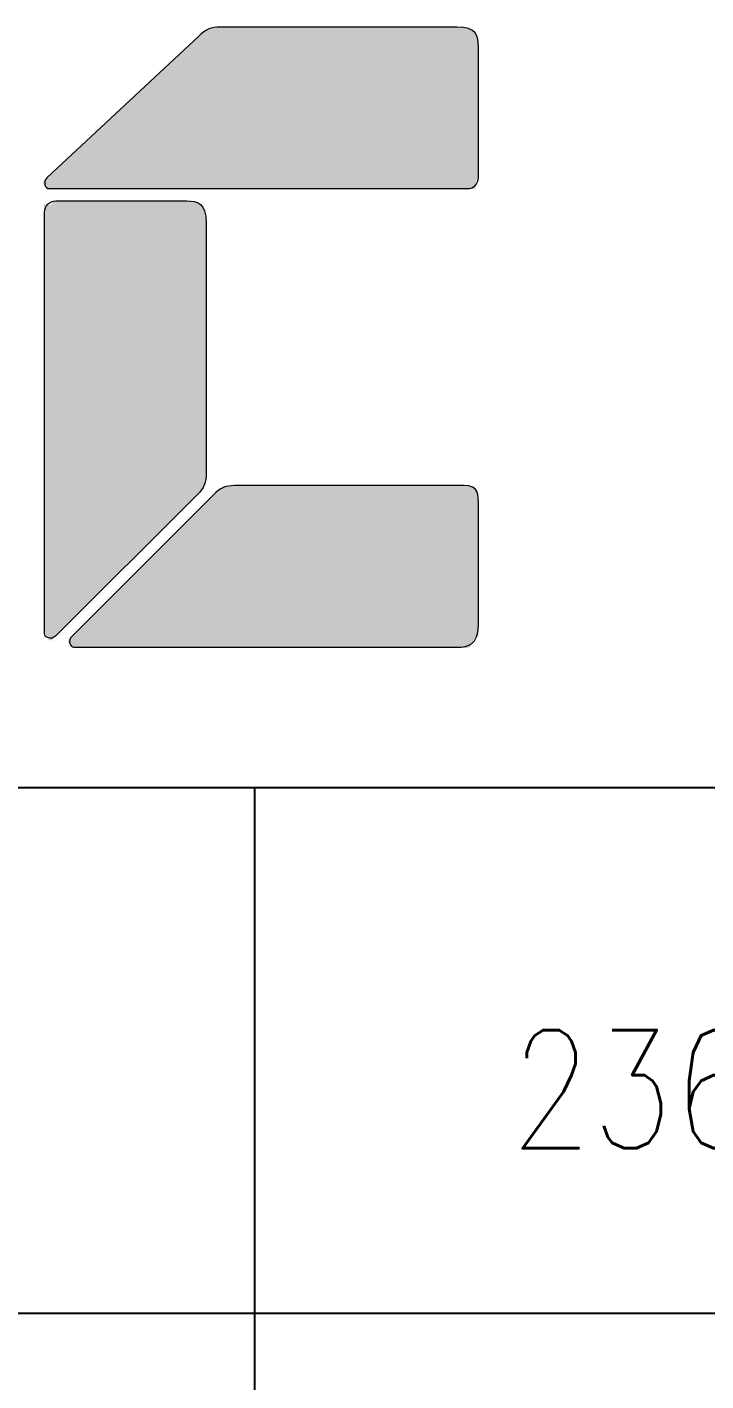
# Model space of a CAD drawing. Extents: x -59142 to 322364, y -122476 to 91021.
# Drawn here: x 184495 to 184947, y -66091 to -65190 of the extents above; entities that cross this region are included whole.
import ezdxf
from ezdxf.enums import TextEntityAlignment as Align

# ---------------------------------------------------------------- set-up
doc = ezdxf.new("R2010")
doc.units = 0
doc.header["$LTSCALE"] = 1000
doc.header["$MEASUREMENT"] = 0
doc.styles.add('HZTXT', font='geditxt.shx', dxfattribs={"width": 0.8, "bigfont": 'hztxt1.shx'})
doc.styles.add('TK', font='GEDITXT.SHX', dxfattribs={"width": 0.85, "height": 3.5, "bigfont": 'DXT.SHX'})

# ---------------------------------------------------------------- blocks, each defined once
blk = doc.blocks.new('GEDI_TQ_2012')
at = {"color": 2}
for p, q in [((0, 28), (-180, 28)), ((-155, 0), (-155, 28)), ((-90, 21), (-180, 21))]:
    blk.add_line(p, q, dxfattribs=at)
blk = doc.blocks.new('LOGO_CEEC_2014')
at = {"true_color": 0x0068b6}
h = blk.add_hatch(color=152, dxfattribs=at)
h.dxf.hatch_style = 2
edge = h.paths.add_edge_path()
edge.add_spline(control_points=[(24.248, 10.002), (24.248, 10.002), (24.248, 10.002), (24.248, 10.002), (24.348, 10.103), (24.42, 10.128), (24.54, 10.128), (24.54, 10.128), (27.687, 10.128), (27.687, 10.128), (27.953, 10.128), (27.975, 10.01), (27.975, 9.866), (27.975, 9.866), (27.975, 8.126), (27.975, 8.126), (27.975, 8.044), (27.912, 7.977), (27.828, 7.977), (27.828, 7.977), (22.256, 7.977), (22.256, 7.977), (22.213, 7.977), (22.168, 8.06), (22.232, 8.126), (22.232, 8.126), (24.248, 10.002)], knot_values=[-1, 0, 0, 0, 0, 0, 1, 1, 1, 2, 2, 2, 3, 3, 3, 4, 4, 4, 5, 5, 5, 6, 6, 6, 7, 7, 7, 8, 8, 8, 8], degree=3, periodic=0)
h = blk.add_hatch(color=152, dxfattribs=at)
h.dxf.hatch_style = 2
edge = h.paths.add_edge_path()
edge.add_spline(control_points=[(24.227, 3.896), (24.227, 3.896), (24.227, 3.896), (24.227, 3.896), (24.326, 3.995), (24.35, 4.067), (24.35, 4.185), (24.35, 4.185), (24.35, 7.523), (24.35, 7.523), (24.35, 7.787), (24.234, 7.813), (24.087, 7.813), (24.087, 7.813), (22.349, 7.813), (22.349, 7.813), (22.267, 7.813), (22.197, 7.746), (22.197, 7.664), (22.197, 7.664), (22.197, 2.048), (22.197, 2.048), (22.197, 2.004), (22.284, 1.958), (22.349, 2.023), (22.349, 2.023), (24.227, 3.896)], knot_values=[-1, 0, 0, 0, 0, 0, 1, 1, 1, 2, 2, 2, 3, 3, 3, 4, 4, 4, 5, 5, 5, 6, 6, 6, 7, 7, 7, 8, 8, 8, 8], degree=3, periodic=0)
h = blk.add_hatch(color=152, dxfattribs=at)
h.dxf.hatch_style = 2
edge = h.paths.add_edge_path()
edge.add_spline(control_points=[(24.443, 3.898), (24.443, 3.898), (24.443, 3.898), (24.443, 3.898), (24.54, 3.995), (24.612, 4.024), (24.732, 4.024), (24.732, 4.024), (27.78, 4.024), (27.78, 4.024), (27.985, 4.024), (27.975, 3.905), (27.975, 3.76), (27.975, 3.76), (27.975, 2.156), (27.975, 2.156), (27.975, 1.911), (27.838, 1.872), (27.695, 1.872), (27.695, 1.872), (22.588, 1.872), (22.588, 1.872), (22.544, 1.872), (22.501, 1.957), (22.564, 2.02), (22.564, 2.02), (24.443, 3.898)], knot_values=[-1, 0, 0, 0, 0, 0, 1, 1, 1, 2, 2, 2, 3, 3, 3, 4, 4, 4, 5, 5, 5, 6, 6, 6, 7, 7, 7, 8, 8, 8, 8], degree=3, periodic=0)
at = {"lineweight": 0}
for points in [[(27.975, 8.126), (27.975, 8.044), (27.912, 7.977), (27.828, 7.977), (27.828, 7.977), (22.256, 7.977), (22.256, 7.977), (22.213, 7.977), (22.168, 8.06), (22.232, 8.126), (22.232, 8.126), (24.248, 10.002), (24.248, 10.002), (24.348, 10.103), (24.42, 10.128), (24.54, 10.128), (24.54, 10.128), (27.687, 10.128), (27.687, 10.128), (27.953, 10.128), (27.975, 10.01), (27.975, 9.866), (27.975, 9.866), (27.975, 8.126), (27.975, 8.126)], [(22.349, 7.813), (22.267, 7.813), (22.197, 7.746), (22.197, 7.664), (22.197, 7.664), (22.197, 2.048), (22.197, 2.048), (22.197, 2.004), (22.284, 1.958), (22.349, 2.023), (22.349, 2.023), (24.227, 3.896), (24.227, 3.896), (24.326, 3.995), (24.35, 4.067), (24.35, 4.185), (24.35, 4.185), (24.35, 7.523), (24.35, 7.523), (24.35, 7.787), (24.234, 7.813), (24.087, 7.813), (24.087, 7.813), (22.349, 7.813), (22.349, 7.813)], [(27.975, 2.156), (27.975, 1.911), (27.838, 1.872), (27.695, 1.872), (27.695, 1.872), (22.588, 1.872), (22.588, 1.872), (22.544, 1.872), (22.501, 1.957), (22.564, 2.02), (22.564, 2.02), (24.443, 3.898), (24.443, 3.898), (24.54, 3.995), (24.612, 4.024), (24.732, 4.024), (24.732, 4.024), (27.78, 4.024), (27.78, 4.024), (27.985, 4.024), (27.975, 3.905), (27.975, 3.76), (27.975, 3.76), (27.975, 2.156), (27.975, 2.156)]]:
    blk.add_open_spline(points, degree=3, knots=[0, 0, 0, 0, 1, 1, 1, 2, 2, 2, 3, 3, 3, 4, 4, 4, 5, 5, 5, 6, 6, 6, 7, 7, 7, 8, 8, 8, 8], dxfattribs=at)
blk = doc.blocks.new('A$C024A6866')
for name, p in [('GEDI_TQ_2012', (1040, 10)), ('LOGO_CEEC_2014', (860, 38))]:
    blk.add_blockref(name, p)
at = {"style": 'TK', "width": 0.85}
for tag, height, p in [('PROJECTNAME', 4.75, (985, 44)), ('PHASE', 4, (1027, 44)), ('DRAWINGNAME', 4.75, (995, 31))]:
    blk.add_attdef(tag, text='', height=height, dxfattribs=at).set_placement(p, align=Align.MIDDLE_CENTER)
for tag, p, height in [('APPROVE', (872, 32.75), 3.5), ('DESIGN', (917, 32.75), 3.5), ('REVIEW1', (872, 25.75), 3.5), ('DRAW', (917, 25.75), 3.5), ('DRAWINGNUMBER', (967, 18.5), 4), ('REVIEW2', (872, 18.75), 3.5), ('PROPORTION', (917, 18.75), 3.5), ('CHECK', (872, 11.75), 3.5), ('DATE', (917, 11.75), 3.5), ('VERSION', (1033, 11.75), 3.5)]:
    blk.add_attdef(tag, p, '', height=height, dxfattribs=at)
blk = doc.blocks.new('A$C68430A22')
at = {"style": 'HZTXT', "width": 0.8}
blk.add_text('2363', height=157.5, dxfattribs=at).set_placement((-15159.5, 2320))
blk = doc.blocks.new('sgdsg')
for name, p, xscale, yscale, zscale in [('A$C024A6866', (-52500, 0), 50, 50, 50), ('A$C68430A22', (-500, 500), 0.5, 0.5, 0.5)]:
    blk.add_blockref(name, p, dxfattribs=dict(xscale=xscale, yscale=yscale, zscale=zscale))

msp = doc.modelspace()

# ---------------------------------------------------------------- block references
msp.add_blockref('sgdsg', (192896.5, -67596))

doc.saveas('drawing.dxf')
